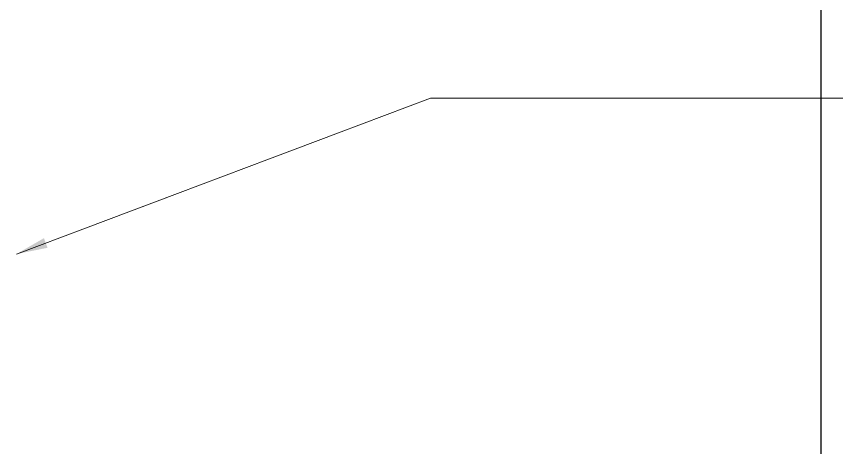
# Model space of a CAD drawing. Header units: inches. Extents: x -12478 to 399182, y -23212 to 525552.
# Drawn here: x 93848 to 94894, y -6342 to -5792 of the extents above; entities that cross this region are included whole.
import ezdxf

# ---------------------------------------------------------------- set-up
doc = ezdxf.new("R2010")
doc.units = ezdxf.units.IN
doc.header["$LTSCALE"] = 1000
doc.header["$MEASUREMENT"] = 0
doc.layers.add('ID-NOTES', color=3, linetype='Continuous', lineweight=0)
doc.layers.add('Layer3', color=3, linetype='Continuous')
doc.styles.add('ZZ-Dim All', font='romans.shx', dxfattribs={"width": 0.8})
doc.dimstyles.new('DIM 0200', dxfattribs={"dimscale": 200, "dimtxt": 1, "dimasz": 0.8, "dimexe": 0.5, "dimexo": 1, "dimgap": 0.4, "dimtad": 1, "dimdec": 0, "dimrnd": 10, "dimdsep": 46, "dimtxsty": 'ZZ-Dim All', "dimblk1": 'ARCHTICK', "dimblk2": 'ARCHTICK', "dimsah": 1, "dimcen": 1, "dimdle": 0.5, "dimclrd": 256, "dimclre": 256, "dimclrt": 256, "dimadec": 0, "dimazin": 2, "dimtfac": 1, "dimtdec": 0, "dimtix": 1, "dimtmove": 2, "dimatfit": 2, "dimfxl": 1, "dimfxlon": 1, "dimtolj": 1, "dimtzin": 0, "dimlwd": -1, "dimlwe": -1, "dimarcsym": 0})

# ---------------------------------------------------------------- blocks, each defined once
blk = doc.blocks.new('_ARCHTICK')
at = {"color": 0, "linetype": 'ByBlock', "const_width": 0.15}
blk.add_lwpolyline([(-0.5, -0.5), (0.5, 0.5)], dxfattribs=at)

msp = doc.modelspace()

# ---------------------------------------------------------------- linework, layer by layer
at = {"layer": 'Layer3'}
msp.add_line((94874.3, -4928.6, 0), (94874.3, -9078.1), dxfattribs=at)

# ---------------------------------------------------------------- leaders
at = {"layer": 'ID-NOTES'}
msp.add_leader([(93848.4, -6095.3, 751.7), (94376.4, -5896.2, 751.7), (95319, -5896.2, 751.7)], dimstyle='DIM 0200', override={"dimasz": 0.2, "dimtad": 0, "dimclrd": 8}, dxfattribs=at)

doc.saveas('drawing.dxf')
